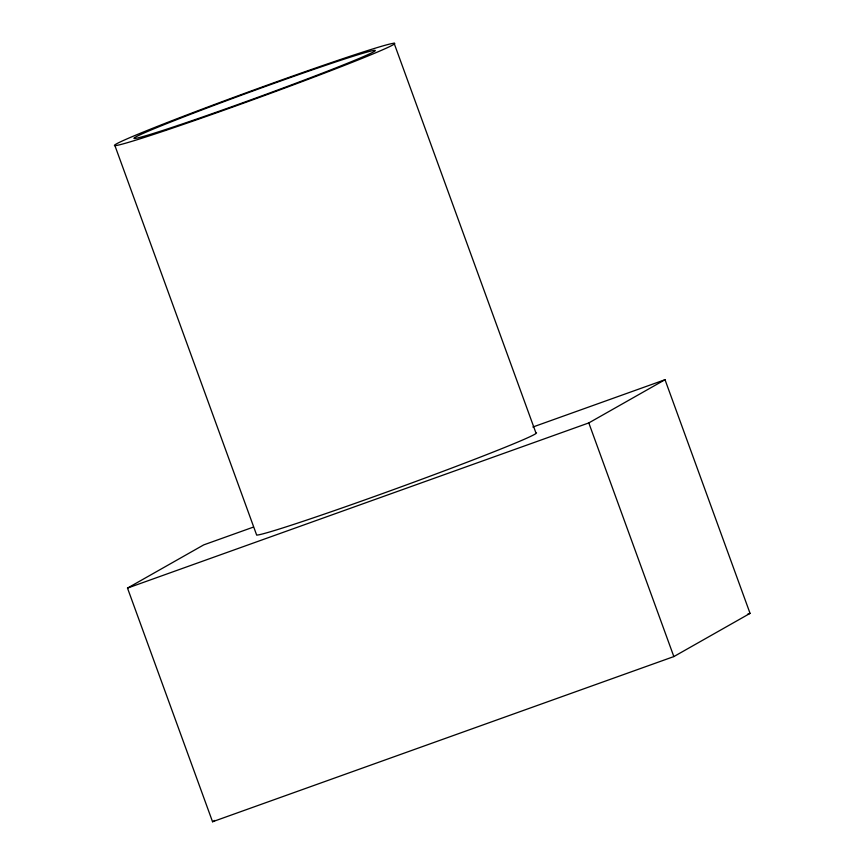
<?xml version="1.0" encoding="UTF-8"?>
<svg xmlns="http://www.w3.org/2000/svg" width="865" height="865" viewBox="0 0 865 865"><rect width="100%" height="100%" fill="white"/><g stroke="black" fill="none" stroke-linecap="round" stroke-linejoin="round"><path stroke-width="1.3" d="M532.851 427.029L665.023 379.713L750.063 613.371L673.846 656.578L212.552 821.75L127.501 588.092L203.718 544.885L253.283 527.142M127.501 588.092L588.805 422.92L665.023 379.713M212.552 821.75L214.898 820.42M747.522 614.28L750.063 613.371M588.805 422.92L673.846 656.578M394.105 43.25L535.846 432.684A149.256 4.433 -20 0 1 410.075 483.567A149.256 4.433 -20 0 1 256.678 535.121L114.937 145.688M165.583 130.453A149.256 4.433 -20 0 0 392.926 44.904A149.256 4.433 -20 0 0 205.048 108.049A149.256 4.433 -20 0 0 165.583 130.453M177.941 125.447A128.528 3.817 -20 0 0 373.702 51.792A128.528 3.817 -20 0 0 211.925 106.157A128.528 3.817 -20 0 0 177.941 125.447"/></g></svg>
